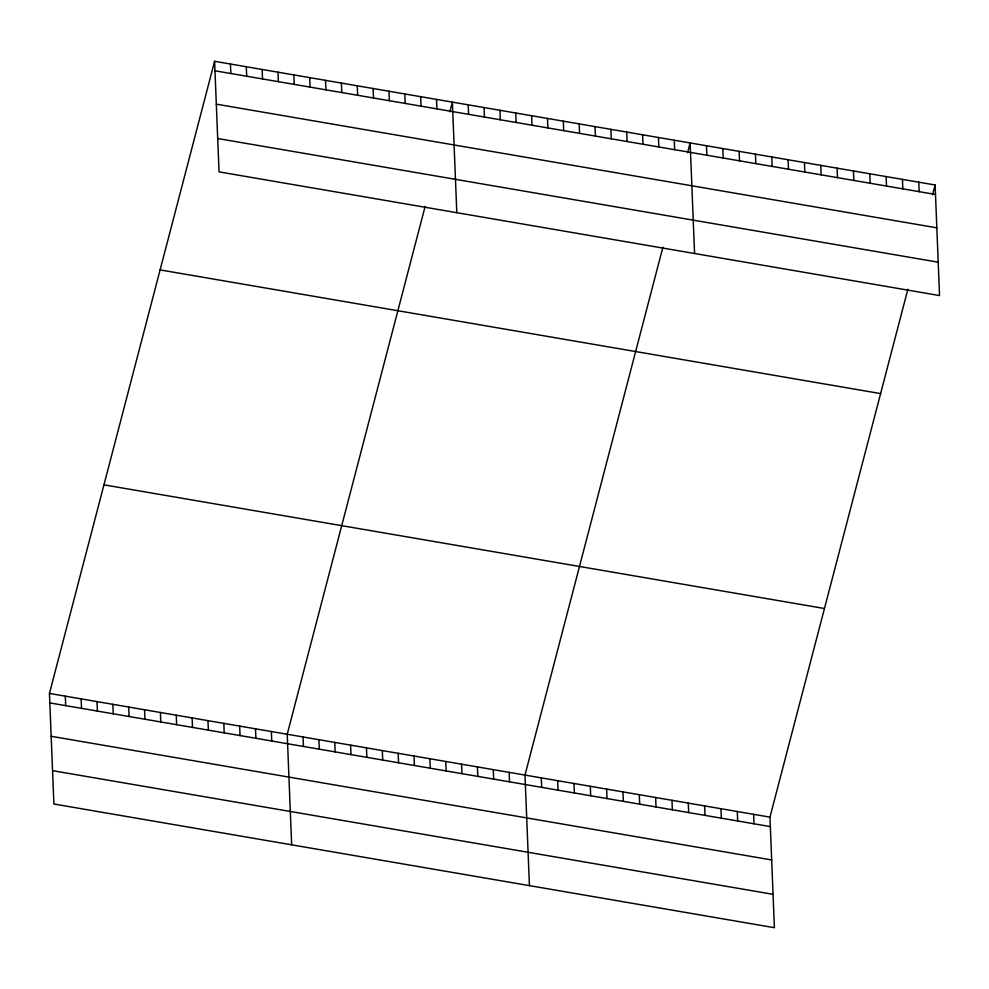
<?xml version="1.0" encoding="UTF-8"?>
<svg xmlns="http://www.w3.org/2000/svg" width="989" height="989" viewBox="0 0 989 989"><rect width="100%" height="100%" fill="white"/><g stroke="black" fill="none" stroke-linecap="round" stroke-linejoin="round"><path stroke-width="1.48" d="M907.865 289.295L769.961 817.124L774.399 927.694L53.888 804.008L49.45 693.437L214.601 61.306L935.112 184.992L939.55 295.563L219.039 171.876L214.601 61.306M425.122 206.429L287.218 734.258L291.656 844.829M449.822 111.856L452.369 102.127L456.807 212.697M662.89 247.238L524.986 775.067L529.424 885.637M687.59 152.677L690.137 142.935L694.575 253.505M932.565 194.722L935.112 184.992M214.984 70.788L935.495 194.462M216.319 104.154L936.83 227.829M217.704 138.522L938.215 262.196M160.107 269.91L880.606 393.597M103.956 484.845L824.455 608.519M49.45 693.437L769.961 817.124M49.833 702.919L770.332 826.594M51.168 736.286L771.68 859.96M52.553 770.654L773.064 894.328M918.781 182.186L919.164 191.668M902.45 179.38L902.821 188.862M886.119 176.574L886.49 186.056M869.788 173.78L870.159 183.249M853.458 170.973L853.828 180.455M837.114 168.167L837.498 177.649M820.783 165.361L821.167 174.843M804.453 162.567L804.836 172.037M788.122 159.761L788.505 169.23M771.791 156.954L772.174 166.436M755.46 154.148L755.843 163.63M739.129 151.342L739.512 160.824M753.63 814.318L754.001 823.8M722.798 148.548L723.182 158.017M737.299 811.512L737.67 820.994M706.467 145.742L706.851 155.224M720.969 808.705L721.34 818.187M704.625 805.911L705.009 815.381M674.288 140.215L674.671 149.698M688.295 803.105L688.678 812.587M658.439 137.496L658.81 146.978M671.964 800.299L672.347 809.781M642.578 134.776L642.961 144.258M655.633 797.493L656.016 806.975M626.729 132.056L627.113 141.538M639.302 794.699L639.685 804.168M610.881 129.336L611.264 138.806M622.971 791.892L623.354 801.374M595.032 126.617L595.415 136.086M606.64 789.086L607.023 798.568M579.183 123.897L579.554 133.367M590.309 786.28L590.693 795.762M563.322 121.165L563.705 130.647M547.473 118.445L547.857 127.927M573.979 783.486L574.362 792.955M531.625 115.725L532.008 125.207M557.648 780.68L558.031 790.162M515.776 113.006L516.159 122.488M541.317 777.873L541.7 787.355M499.927 110.286L500.298 119.768M484.066 107.566L484.449 117.048M509.137 772.347L509.52 781.829M468.217 104.846L468.601 114.328M493.288 769.627L493.659 779.109M477.427 766.908L477.811 776.39M436.52 99.407L436.903 108.877M461.579 764.188L461.962 773.67M420.671 96.687L421.042 106.157M445.73 761.468L446.113 770.95M404.81 93.955L405.193 103.437M429.881 758.748L430.264 768.218M388.961 91.235L389.345 100.717M414.032 756.029L414.403 765.498M373.113 88.516L373.496 97.998M398.171 753.297L398.555 762.779M357.264 85.796L357.647 95.278M382.323 750.577L382.706 760.059M341.415 83.076L341.786 92.558M366.474 747.857L366.857 757.339M325.554 80.356L325.937 89.838M350.625 745.137L351.008 754.619M309.705 77.636L310.089 87.119M334.777 742.418L335.147 751.9M293.857 74.917L294.24 84.399M318.915 739.698L319.299 749.18M278.008 72.197L278.391 81.667M303.067 736.978L303.45 746.46M262.159 69.477L262.53 78.947M246.298 66.758L246.681 76.227M271.369 731.539L271.752 741.008M230.449 64.025L230.833 73.507M255.521 728.819L255.891 738.289M239.659 726.099L240.043 735.569M223.811 723.367L224.194 732.849M207.962 720.647L208.345 730.129M192.113 717.927L192.496 727.409M176.265 715.208L176.635 724.69M160.403 712.488L160.787 721.97M144.555 709.768L144.938 719.25M128.706 707.048L129.089 716.531M112.857 704.329L113.24 713.811M97.009 701.609L97.379 711.079M81.147 698.889L81.531 708.359M65.299 696.169L65.682 705.639"/></g></svg>
